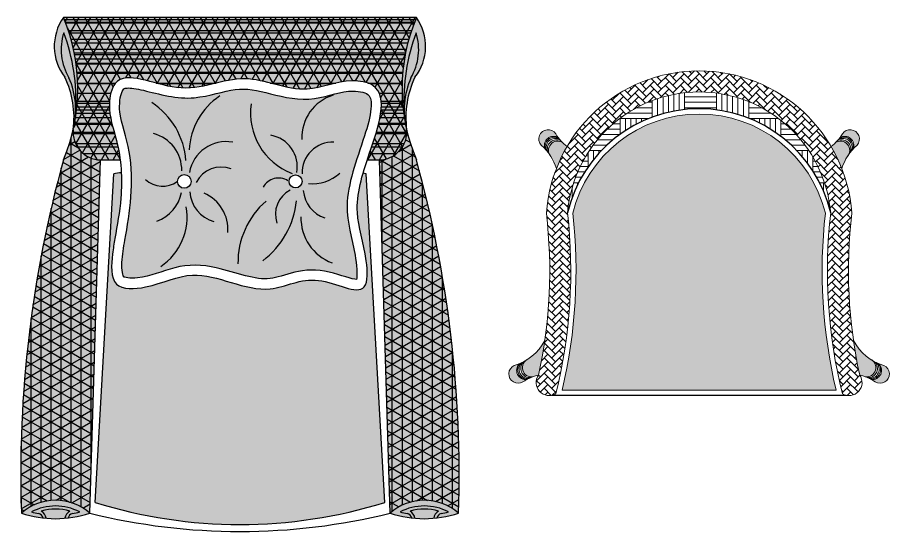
# Model space of a CAD drawing. Header units: metres. Extents: x 288.7 to 299.7, y 162.6 to 172.2.
# Drawn here: x 289.981 to 291.637, y 166.769 to 167.755 of the extents above; entities that cross this region are included whole.
import ezdxf

# ---------------------------------------------------------------- set-up
doc = ezdxf.new("R2010")
doc.units = ezdxf.units.M
doc.linetypes.add('ACAD_ISO02W100', pattern=[15, 12, -3])
for name, color, linetype, lineweight in [('aparador', 36, 'Continuous', 9), ('estofado', 7, 'Continuous', 25), ('moveis', 254, 'Continuous', 5)]:
    doc.layers.add(name, color=color, linetype=linetype, lineweight=lineweight)
pattern_1 = [(90, (-4.810730224010626, 1.724062016160815), (-0.01905, 1.166437552015814e-18), []), (150, (-4.810730224010626, 1.724062016160815), (-0.009525000000000004, -0.01649778394209355), []), (210, (-4.810730224010626, 1.724062016160815), (0.009524999999999994, -0.01649778394209356), [])]

# ---------------------------------------------------------------- blocks, each defined once
blk = doc.blocks.new('Poltrona Solitude Sergio Bertti')
at = {"layer": 'estofado', "ltscale": 0.05}
h = blk.add_hatch(color=25, dxfattribs=at)
h.dxf.hatch_style = 1
h.set_gradient(color1=(157, 97, 77), color2=(82, 51, 40), one_color=1, tint=0.239999994635582, name='INVCURVED')
h.paths.add_polyline_path([(-0.3345081037548425, 0.9455910628240076, -0.1060040392038858), (-0.3119297666260081, 0.797881698011679, -0.04028177904963757), (-0.3141349198273247, 0.7734002212972655, 0.1483442293506909), (-0.3350000000000364, 0.9746212634269114, 0.333730069522687), (-0.3322661235910118, 0.8613682639754074, -0.1444784635539088), (-0.3164738603060187, 0.762290975985195, 0.008146163719071106), (-0.3141349198282342, 0.7734002212922064, 0.1462716166964594), (-0.3246246673695623, 0.860298789407409, -0.2122770964214428)])
h = blk.add_hatch(dxfattribs=at)
h.set_pattern_fill('NET3,_O', color=34, scale=0.006)
h.set_pattern_definition([(0, (-4.810730224010626, 1.724062016160815), (0, 0.01905), []), (59.99999999999999, (-4.810730224010626, 1.724062016160815), (-0.01649778394209355, 0.009525000000000002), []), (120, (-4.810730224010626, 1.724062016160815), (-0.01649778394209356, -0.009524999999999995), [])])
edge = h.paths.add_edge_path()
edge.add_line((0.3350000000002638, 0.9746212634269114), (-0.3350000000000364, 0.9746212634269114))
edge.add_arc((-0.6562166427786451, 0.8396212634266362), 0.3484323917175525, -10.955947711925717, 22.795900503054497, ccw=False)
edge.add_arc((-0.4647247033651638, 0.7993045510092429), 0.1528015615227422, 345.9816307846896, 350.23955188442244, ccw=False)
edge.add_arc((-0.2637170821624295, 0.7575730403435159), 0.05296731592976399, 174.8897442758642, 268.6121070085206)
edge.add_line((-0.2650000000005548, 0.7046212634269295), (-0.2274446659412206, 0.7046212634269295))
edge.add_spline(control_points=[(-0.2274446659412206, 0.7046212634268727), (-0.2290146890944698, 0.7171778914939182), (-0.2355729502061195, 0.7524843538370192), (-0.2534815769977286, 0.7979210468126894), (-0.2340115061862207, 0.885430522438412), (-0.1061326048177307, 0.8152709069859725), (0.002735781507112733, 0.8806497870625094), (0.1186169627876552, 0.8212941738646009), (0.1945516300999088, 0.8603553170771647), (0.2905908215395812, 0.8438904507550546), (0.2604135070063194, 0.7606549485776668), (0.2430711931984888, 0.7088967436451981), (0.2416635559535507, 0.7046212634268727)], knot_values=[0.1495639550779471, 0.1495639550779471, 0.1495639550779471, 0.1495639550779471, 0.1873721134781843, 0.2572018444799949, 0.2982886366296025, 0.414624997155974, 0.5452127410421522, 0.6654674600573746, 0.7521002520178012, 0.7926216396389041, 0.9207528675110248, 0.9325307650463986, 0.9325307650463986, 0.9325307650463986, 0.9325307650463986], degree=3, periodic=0)
edge.add_line((0.2416635559536644, 0.7046212634269295), (0.2649999999999864, 0.7046212634269295))
edge.add_arc((0.2637170821624295, 0.7575730403435159), 0.05296731592976398, 271.3878929908648, 365.1102557243195)
edge.add_arc((0.4647247033650501, 0.7993045510098113), 0.152801561522742, 189.7604481157948, 194.0183692154655, ccw=False)
edge.add_arc((0.6562166427786451, 0.8396212634262383), 0.3484323917175521, 157.2040994968707, 190.9559477118615, ccw=False)
h = blk.add_hatch(color=25, dxfattribs=at)
h.dxf.hatch_style = 1
h.set_gradient(color1=(157, 97, 77), color2=(10, 6, 5), one_color=1, tint=0.02999999932944775, name='INVCYLINDER')
edge = h.paths.add_edge_path()
edge.add_line((0.3350000000001501, 0.9746212634269114), (-0.3350000000000364, 0.9746212634269114))
edge.add_arc((-0.6562166427786451, 0.8396212634266362), 0.3484323917175525, -10.955947711925717, 22.795900503054497, ccw=False)
edge.add_arc((-0.4647247033651638, 0.7993045510092429), 0.1528015615227422, 345.9816307846896, 350.23955188442244, ccw=False)
edge.add_arc((-0.2637170821624295, 0.7575730403435159), 0.05296731592976399, 174.8897442758642, 268.6121070085206)
edge.add_line((-0.2650000000005548, 0.7046212634269295), (-0.2274446659411069, 0.7046212634269295))
edge.add_spline(control_points=[(-0.2274446659412206, 0.7046212634268727), (-0.2290146890944698, 0.7171778914939182), (-0.2355729502061195, 0.7524843538370192), (-0.2534815769977286, 0.7979210468126894), (-0.2340115061862207, 0.885430522438412), (-0.1061326048177307, 0.8152709069859725), (0.002735781507112733, 0.8806497870625094), (0.1186169627876552, 0.8212941738646009), (0.1945516300999088, 0.8603553170771647), (0.2905908215395812, 0.8438904507550546), (0.2604135070063194, 0.7606549485776668), (0.2430711931984888, 0.7088967436451981), (0.2416635559535507, 0.7046212634268727)], knot_values=[0.1495639550779471, 0.1495639550779471, 0.1495639550779471, 0.1495639550779471, 0.1873721134781843, 0.2572018444799949, 0.2982886366296025, 0.414624997155974, 0.5452127410421522, 0.6654674600573746, 0.7521002520178012, 0.7926216396389041, 0.9207528675110248, 0.9325307650463986, 0.9325307650463986, 0.9325307650463986, 0.9325307650463986], degree=3, periodic=0)
edge.add_line((0.2416635559535507, 0.7046212634269295), (0.2649999999999864, 0.7046212634269295))
edge.add_arc((0.2637170821624295, 0.7575730403435159), 0.05296731592976398, 271.3878929908648, 365.1102557243195)
edge.add_arc((0.4647247033650501, 0.7993045510098113), 0.152801561522742, 189.7604481157948, 194.0183692154655, ccw=False)
edge.add_arc((0.6562166427785314, 0.8396212634264089), 0.3484323917175521, 157.2040994968965, 190.9559477118925, ccw=False)
h = blk.add_hatch(color=25, dxfattribs=at)
h.dxf.hatch_style = 1
h.set_gradient(color1=(157, 97, 77), color2=(82, 51, 40), one_color=1, tint=0.239999994635582, name='INVCURVED')
h.paths.add_polyline_path([(0.3350000000000364, 0.9746212634267977, 0.148344229351193), (0.314134919827552, 0.7734002212964697, -0.04028177905097422), (0.3119297666260081, 0.797881698011679, -0.1060040392038859), (0.3345081037548425, 0.9455910628240076, -0.2122770964234177), (0.3246246673691076, 0.8602987894067269, 0.1462716166896916), (0.3141349198276657, 0.7734002212954465, 0.008146163720302276), (0.3164738603056776, 0.7622909759867298, -0.1444784635519935), (0.3322661235911255, 0.861368263975578, 0.3337300695216301)])
h = blk.add_hatch(color=25, dxfattribs=at)
h.dxf.hatch_style = 1
h.set_gradient(color1=(157, 97, 77), color2=(183, 127, 108), one_color=1, tint=0.5699999928474426, name='INVCYLINDER')
h.paths.add_polyline_path([(-0.3345081037548425, 0.9455910628240076, 0.2122770964235705), (-0.3246246673691076, 0.86029878940667, -0.1053689949893186), (-0.3119297666260081, 0.797881698011679, 0.1060040392038858)])
h = blk.add_hatch(color=25, dxfattribs=at)
h.dxf.hatch_style = 1
h.set_gradient(color1=(157, 97, 77), color2=(183, 127, 108), one_color=1, tint=0.5699999928474426, name='INVCYLINDER')
h.paths.add_polyline_path([(0.3345081037548425, 0.9455910628240076, 0.1060040392038859), (0.3119297666260081, 0.797881698011679, -0.1053689949894129), (0.3246246673691076, 0.8602987894067269, 0.2122770964234177)])
h = blk.add_hatch(color=19, dxfattribs=at)
h.dxf.hatch_style = 1
h.set_gradient(color1=(73, 40, 34), color2=(186, 121, 109), one_color=1, tint=0.5799999833106995, name='INVHEMISPHERICAL')
edge = h.paths.add_edge_path()
edge.add_spline(control_points=[(0.2214769975615809, 0.4777996845572829), (0.2232314242271514, 0.485141721354978), (0.2216500235167587, 0.5072471235013722), (0.2128566506220295, 0.5566465326089087), (0.2027951721920545, 0.5857150149279846), (0.204287711883353, 0.6597710214768426), (0.2210793941706015, 0.7022350941016953), (0.2424824728984731, 0.768578883492296), (0.2474591492839409, 0.7869703119019391), (0.2501419555206894, 0.8155776927865759), (0.2477480286389664, 0.8237857698169933), (0.2406785079788278, 0.8312589707661573), (0.228351610082882, 0.8352954703910882), (0.191979160786218, 0.8351223964411361), (0.169481539910862, 0.8251838594231344), (0.1134889844202007, 0.8164651941142438), (0.08369818307210153, 0.8235783946990409), (0.03289443745154585, 0.8366238770167911), (0.01243275335764338, 0.8409433449697872), (-0.03129015261038148, 0.834887390193785), (-0.05653269748825096, 0.8255790176270352), (-0.1175207838754204, 0.8194332646774001), (-0.1549118938418133, 0.8295999204394207), (-0.1964158297090535, 0.8399531699560043), (-0.2079566972773819, 0.8415742220241782), (-0.2205130048952242, 0.8400762499987309), (-0.220667557925708, 0.8404914027015025), (-0.2275629633328435, 0.8260017619292626), (-0.2295588434618594, 0.809451919030721), (-0.225077856707685, 0.7732505824823761), (-0.2146971412739731, 0.7475101822679449), (-0.2008631897248279, 0.6633009052900434), (-0.2087518301588034, 0.6050882105107007), (-0.2186010482478196, 0.5522503184822654)], knot_values=[0.0003007156004257716, 0.0003007156004257716, 0.0003007156004257716, 0.0003007156004257716, 0.04933100009476798, 0.04933100009476798, 0.143592673544636, 0.143592673544636, 0.2675716022403305, 0.2675716022403305, 0.3158015809712514, 0.3158015809712514, 0.3640315597021724, 0.3640315597021724, 0.4122615384330933, 0.4122615384330933, 0.4888871729528058, 0.4888871729528058, 0.5655128074725183, 0.5655128074725183, 0.6421384419922308, 0.6421384419922308, 0.7217170449804315, 0.7217170449804315, 0.8012956479686322, 0.8012956479686322, 0.8391359047226173, 0.8391359047226173, 0.8769761614766025, 0.8769761614766025, 0.9246032820226473, 0.9246032820226473, 1.004058781870914, 1.004058781870914, 1.165391469957406, 1.165391469957406, 1.165391469957406, 1.165391469957406], degree=3, periodic=0)
edge.add_spline(control_points=[(-0.2186010482415668, 0.5522503185181904), (-0.2206730385689752, 0.5388266518598925), (-0.222963342969706, 0.5247266674851971), (-0.2249569480368336, 0.4952971136387418), (-0.2215433285349491, 0.483606184183202), (-0.2200504659821263, 0.4821237594280774), (-0.2088761345937655, 0.4789057919305151), (-0.1701498062543578, 0.483854476460067), (-0.147502259662815, 0.4934730271875196), (-0.09907447596242491, 0.5066399344423189), (-0.07048619176862303, 0.5061698170848103), (-0.006167627158674804, 0.4907249485993361), (0.02962942859107898, 0.4760190994092), (0.07021753191656899, 0.4810043020565899), (0.08535466842022288, 0.4869019132354993), (0.1225053596051566, 0.4961958484910838), (0.1467088092788345, 0.4975385178449869), (0.1918212017551468, 0.4860699794044194), (0.2140732373677565, 0.4779856249551813), (0.2214769975615809, 0.4777996845572261)], knot_values=[1.200979301456344, 1.200979301456344, 1.200979301456344, 1.200979301456344, 1.243396700206244, 1.243396700206244, 1.28778012373623, 1.28778012373623, 1.332163547266216, 1.332163547266216, 1.404652510639877, 1.404652510639877, 1.477141474013538, 1.477141474013538, 1.587157987934101, 1.587157987934101, 1.639247887529113, 1.639247887529113, 1.691337787124126, 1.691337787124126, 1.743427686719138, 1.743427686719138, 1.743427686719138, 1.743427686719138], degree=3, periodic=0)
h.paths.add_polyline_path([(0.1178630876388524, 0.6638648680651045, -1), (0.09334647138439323, 0.6638648680651045, -1)], flags=16)
h.paths.add_polyline_path([(-0.0926342696196798, 0.6638648680651045, -1), (-0.1185752894035659, 0.6638648680651045, -1)], flags=16)
h = blk.add_hatch(color=35, dxfattribs=at)
h.dxf.hatch_style = 1
h.set_gradient(color1=(173, 107, 72), color2=(25, 16, 11), one_color=1, tint=0.07000000029802322)
h.paths.add_polyline_path([(-0.2649999999999864, 0.7046212634269295, -0.4333726780362313), (-0.316473860305905, 0.7622909759853655, -0.04354304422798237), (-0.3349999999994679, 0.7046212634273274, 0.07591564151512419), (-0.4150000000000773, 0.03462126342679994, -0.3770384127267266), (-0.2849999999999682, 0.03462126342697047)])
h = blk.add_hatch(dxfattribs=at)
h.set_pattern_fill('NET3,_O', color=34, scale=0.006, angle=90)
h.set_pattern_definition(pattern_1)
h.paths.add_polyline_path([(-0.2649999999999864, 0.7046212634269295, -0.4333726780362313), (-0.316473860305905, 0.7622909759853655, -0.04354304422798237), (-0.3349999999994679, 0.7046212634273274, 0.07591564151512419), (-0.4150000000000773, 0.03462126342679994, -0.3770384127267266), (-0.2849999999999682, 0.03462126342697047)])
h = blk.add_hatch(color=35, dxfattribs=at)
h.dxf.hatch_style = 1
h.set_gradient(color1=(173, 107, 72), color2=(25, 16, 11), one_color=1, tint=0.07000000029802322)
h.paths.add_polyline_path([(0.3349999999994679, 0.7046212634276117, -0.04354304422778715), (0.316473860305905, 0.7622909759853655, -0.4333726780362313), (0.2649999999999864, 0.7046212634269295), (0.2849999999999682, 0.03462126342691363, -0.3770384127267265), (0.4150000000000773, 0.03462126342691363, 0.07591564151514346)])
h = blk.add_hatch(dxfattribs=at)
h.set_pattern_fill('NET3,_O', color=34, scale=0.006, angle=90)
h.set_pattern_definition(pattern_1)
h.paths.add_polyline_path([(0.3349999999990132, 0.7046212634287485, -0.04354304422698384), (0.316473860305905, 0.7622909759854792, -0.4333726780369266), (0.2649999999999864, 0.7046212634269295), (0.2849999999999682, 0.03462126342691363, -0.3770384127267265), (0.4150000000000773, 0.03462126342691363, 0.07591564151527808)])
h = blk.add_hatch(color=19, dxfattribs=at)
h.dxf.hatch_style = 1
h.set_gradient(color1=(73, 40, 34), color2=(146, 80, 69), one_color=1, tint=0.4199999868869781, name='CURVED')
edge = h.paths.add_edge_path()
edge.add_arc((5.229594535194337e-12, -1.233491674138406), 1.926921273453586, 82.85654966748564, 83.03321195678207)
edge.add_spline(control_points=[(0.233723961294686, 0.6792024216364325), (0.2259691362075955, 0.6524521341037257), (0.2161328045989421, 0.6004667012065852), (0.2405478157611469, 0.534367519252271), (0.245213920013498, 0.4347350571847528), (0.1396461737497248, 0.497107368603281), (0.04338773019287601, 0.4347026299771528), (-0.0759958048702174, 0.508487161318044), (-0.1609728890941824, 0.4619391421993555), (-0.247606373137728, 0.4566363733018761), (-0.2433307694848281, 0.5185379413338183), (-0.2390765726363497, 0.546098533361203), (-0.2376267508370802, 0.5554911281435011)], knot_values=[0.9567514939145262, 0.9567514939145262, 0.9567514939145262, 0.9567514939145262, 1.035963281339521, 1.129127631332232, 1.178777079580958, 1.266074306891336, 1.359241948201826, 1.50930273457859, 1.601315444930414, 1.656698972138532, 1.71407685237135, 1.7437403959761, 1.7437403959761, 1.7437403959761, 1.7437403959761], degree=3, periodic=0)
edge.add_spline(control_points=[(-0.2376267508370802, 0.5554911281435011), (-0.2329087751843417, 0.5808013324246986), (-0.2252656708453742, 0.6218037763521238), (-0.2244870050997179, 0.6641181102559699), (-0.2253092905448284, 0.6802118865077205)], knot_values=[0, 0, 0, 0, 0.07729652689202364, 0.125220107844524, 0.125220107844524, 0.125220107844524, 0.125220107844524], degree=3, periodic=0)
edge.add_arc((1.186981535283849e-08, -1.233491672645471), 1.926921273449004, 96.71478931971723, 97.14345068839077)
edge.add_line((-0.2396203245056086, 0.6784726807004517), (-0.2747890377378326, 0.05514764075013545))
edge.add_arc((-2.273736754432321e-13, 0.9327072324576307), 0.9195759089159578, 252.6131675278318, 287.3868324721972)
edge.add_line((0.2747890377378326, 0.05514764075024914), (0.2396203245056086, 0.6784726807004517))
h = blk.add_hatch(color=25, dxfattribs=at)
h.dxf.hatch_style = 1
h.set_gradient(color1=(157, 97, 77), color2=(3, 2, 2), one_color=1, tint=0.009999999776482582, name='INVCURVED')
h.paths.add_polyline_path([(-0.4149999999999636, 0.03462126342691363, 0.05068713117654533), (-0.3737815326810505, 0.02559791839564696, 0.2645104792184868), (-0.381994761029091, 0.03429353867625196, -0.01699453492721122), (-0.395924466672227, 0.03694270586674975, -0.2475227105469184), (-0.3040755333275911, 0.03694270586674975, -0.0169945349272129), (-0.3180052389707271, 0.03429353867625196, 0.2645104792195382), (-0.3262184673187676, 0.02559791839559011, 0.05068713117639655), (-0.2849999999999682, 0.03462126342679994, 0.3770384127262878)])
h = blk.add_hatch(color=25, dxfattribs=at)
h.dxf.hatch_style = 1
h.set_gradient(color1=(157, 97, 77), color2=(0, 0, 0), one_color=1, name='CYLINDER')
h.paths.add_polyline_path([(0.2850000000000819, 0.03462126342697047, 0.05068713117654533), (0.326218467318995, 0.0255979183957038, 0.2645104792174356), (0.3180052389709545, 0.03429353867625196, -0.0169945349272129), (0.3040755333278184, 0.03694270586674975, -0.2475227105469186), (0.3959244666724544, 0.03694270586674975, -0.01699453492693061), (0.3819947610295458, 0.0342935386763088, 0.2645104792235103), (0.3737815326812779, 0.02559791839564696, 0.05068713117641124), (0.4150000000000773, 0.03462126342691363, 0.3770384127262876)])
h = blk.add_hatch(color=25, dxfattribs=at)
h.dxf.hatch_style = 1
h.set_gradient(color1=(157, 97, 77), color2=(3, 2, 2), one_color=1, tint=0.009999999776482582, name='INVCURVED')
h.paths.add_polyline_path([(-0.3959244666721133, 0.03694270586680659, 0.01699453492707728), (-0.381994761029091, 0.0342935386763088, -0.2645104792195381), (-0.3737815326810505, 0.02559791839564696, 0.007186946297477805), (-0.3678135636788511, 0.02500000406450908, 0.2428445353207175), (-0.3771210935973386, 0.03848577413248222, -0.1495824493726352), (-0.3228789064024795, 0.03848577413248222, 0.2428445353214977), (-0.332186436320967, 0.02500000406445224, 0.007186946297477805), (-0.3262184673187676, 0.02559791839559011, -0.2645104792245617), (-0.3180052389704997, 0.0342935386763088, 0.0169945349269323), (-0.3040755333275911, 0.03694270586674975, 0.247522710546572)])
h = blk.add_hatch(color=25, dxfattribs=at)
h.dxf.hatch_style = 1
h.set_gradient(color1=(157, 97, 77), color2=(218, 189, 180), one_color=1, tint=0.7799999713897705, name='CYLINDER')
h.paths.add_polyline_path([(-0.3228789064024795, 0.03848577413248222, 0.1495824493726352), (-0.3771210935973386, 0.03848577413248222, -0.2428445353207175), (-0.3678135636788511, 0.02500000406450908, 0.04276623795222406), (-0.332186436320967, 0.02500000406445224, -0.2428445353214977)])
h = blk.add_hatch(color=25, dxfattribs=at)
h.dxf.hatch_style = 1
h.set_gradient(color1=(157, 97, 77), color2=(3, 2, 2), one_color=1, tint=0.009999999776482582, name='INVCURVED')
h.paths.add_polyline_path([(0.3040755333278184, 0.03694270586674975, 0.0169945349272129), (0.3180052389709545, 0.03429353867625196, -0.2645104792195384), (0.326218467318995, 0.02559791839559011, 0.007186946297477805), (0.3321864363211944, 0.02500000406445224, 0.2428445353214976), (0.3228789064027069, 0.03848577413248222, -0.1495824493726351), (0.377121093597566, 0.03848577413248222, 0.2428445353207175), (0.3678135636790785, 0.02500000406450908, 0.007186946297477805), (0.3737815326812779, 0.02559791839564696, -0.2645104792235103), (0.3819947610295458, 0.0342935386763088, 0.01699453492679668), (0.3959244666723407, 0.03694270586674975, 0.2475227105465722)])
h = blk.add_hatch(color=25, dxfattribs=at)
h.dxf.hatch_style = 1
h.set_gradient(color1=(157, 97, 77), color2=(218, 189, 180), one_color=1, tint=0.7799999713897705, name='CYLINDER')
h.paths.add_polyline_path([(0.377121093597566, 0.03848577413248222, 0.1495824493726351), (0.3228789064027069, 0.03848577413248222, -0.2428445353214977), (0.3321864363211944, 0.02500000406445224, 0.04276623795222408), (0.3678135636790785, 0.02500000406450908, -0.2428445353207175)])
at = {"layer": 'estofado', "color": 33, "ltscale": 0.05}
for p, q in [((-0.2849999999999682, 0.03462126342691363), (-0.2649999999999864, 0.7046212634269295)), ((-0.2649999999999864, 0.7046212634269295), (-0.2274446659412206, 0.7046212634269295)), ((0.2416635559536644, 0.7046212634269295), (0.2649999999999864, 0.7046212634269295)), ((0.2849999999999682, 0.03462126342691363), (0.2649999999999864, 0.7046212634269295))]:
    blk.add_line(p, q, dxfattribs=at)
at = {"layer": 'estofado', "color": 20, "ltscale": 0.05}
for p, q in [((-0.2747890377378326, 0.05514764075013545), (-0.2396203245056086, 0.6784726807004517)), ((0.2747890377378326, 0.05514764075013545), (0.2396203245056086, 0.6784726807004517))]:
    blk.add_line(p, q, dxfattribs=at)
at = {"layer": 'estofado', "color": 33, "ltscale": 0.05}
for points in [[(0.3350000000001501, 0.9746212634269114), (-0.3350000000000364, 0.9746212634269114)], [(0.3332629302619807, 0.9704112904533986), (-0.333262930261867, 0.9704112904533986)], [(0.3312011421561465, 0.9652001468149933), (-0.3312011421560328, 0.9652001468149933)], [(0.3254184574557257, 0.9490639067839197), (-0.325418457455612, 0.9490639067839197)], [(0.3205074163287236, 0.9329188886608222), (-0.3205074163286099, 0.9329188886608222)], [(0.3158058899692833, 0.9139559859307269), (-0.3158058899691696, 0.9139559859307269)], [(0.3137989887976573, 0.9040827390547861), (-0.3137989887975436, 0.9040827390547861)], [(0.3122934573950715, 0.8954958923165464), (-0.3122934573949578, 0.8954958923165464)], [(0.310940335484247, 0.8864123226063043), (-0.3109403354841334, 0.8864123226063043)], [(0.3091206537944799, 0.8701090647427918), (-0.3091206537943663, 0.8701090647427918)], [(-0.237496036244238, 0.8485704357067334), (-0.3078991957370363, 0.8485704357067334)], [(-0.05177932202013835, 0.8485704357067334), (-0.1528703410434673, 0.8485704357067334)], [(0.1752420423229069, 0.8485704357067334), (0.06395917404279317, 0.8485704357067334)], [(0.30789919573715, 0.8485704357067334), (0.2470140091123767, 0.8485704357067334)], [(-0.2476046089535657, 0.8155367194972314), (-0.3086176405622609, 0.8155367194972314)], [(0.3086176405623746, 0.8155367194972314), (0.2682228084581766, 0.8155367194972314)], [(-0.2475978139299286, 0.7991685037521847), (-0.310140486661453, 0.7991685037521847)], [(-0.2478748932037433, 0.8044448393546304), (-0.3095644384187608, 0.8044448393546304)], [(0.3101404866615667, 0.7991685037521847), (0.2679847945388474, 0.7991685037521847)], [(0.3095644384188745, 0.8044448393546304), (0.2683714364933394, 0.8044448393546304)], [(-0.2455876917060777, 0.7844032846667801), (-0.312187419572524, 0.7844032846667801)], [(-0.2469313363081937, 0.7927308850848931), (-0.3109538095384323, 0.7927308850848931)], [(0.3121874195726377, 0.7844032846667801), (0.2657856381603096, 0.7844032846667801)], [(0.310953809538546, 0.7927308850848931), (0.2672050265827011, 0.7927308850848931)], [(-0.2427766479235061, 0.7719829865856127), (-0.3143855889562701, 0.7719829865856127)], [(0.3143855889562701, 0.7719829865856127), (0.2630009616553934, 0.7719829865856127)], [(-0.238527643394491, 0.7566097383203783), (-0.3166756377131605, 0.7566097383203783)], [(0.3166756377131605, 0.7566097383203783), (0.258755889087297, 0.7566097383203783)], [(-0.2314403239802232, 0.7288165430976505), (-0.3081985437273715, 0.7288165430976505)], [(0.3081985437273715, 0.7288165430976505), (0.2497967495392004, 0.7288165430976505)]]:
    blk.add_lwpolyline(points, dxfattribs=at)
at = {"layer": 'estofado', "ltscale": 0.05}
for centre, radius in [((-0.1056047795116228, 0.6638648680651045), 0.01297050989189067), ((0.1056047795116228, 0.6638648680651045), 0.01225830812724882)]:
    blk.add_circle(centre, radius, dxfattribs=at)
at = {"layer": 'estofado', "color": 33, "ltscale": 0.05}
for centre, radius, start, end in [((-0.2582432708874194, 0.9198146393056845), 0.09431522417733336, 144.4720166284986, 218.2936348910777), ((-0.6562166427785314, 0.8396212634264089), 0.3484323917175389, 337.2040994971538, 22.79590050309726), ((0.6562166427786451, 0.8396212634264089), 0.3484323917175389, 157.2040994969027, 202.7959005028462), ((0.2582432708874194, 0.9198146393056845), 0.09431522417733336, 321.7063651089223, 35.52798337150137), ((-0.233643566508249, 0.9140602011815417), 0.1056780493285421, 162.6404414190712, 210.5791578721567), ((-0.6676623568716877, 0.819085963117459), 0.3563639945639965, 356.5887885620471, 20.7927361038029), ((0.6676623568716877, 0.819085963117459), 0.3563639945639965, 159.2072638961971, 183.4112114379529), ((0.233643566508249, 0.9140602011815417), 0.1056780493285421, 329.4208421278433, 17.35955858092883), ((-0.4922309029724374, 0.785073702898444), 0.1772275111049911, 352.6141471071266, 25.49862132644425), ((0.4922309029724374, 0.785073702898444), 0.1772275111049911, 154.5013786735558, 187.3858528928734), ((-0.4647247033651638, 0.7993045510092429), 0.1528015615227518, 345.9816307846897, 23.52648098919327), ((0.4647247033651638, 0.7993045510092429), 0.1528015615227518, 156.4735190108067, 194.0183692153103), ((-0.2637170821624295, 0.7575730403435159), 0.05296731592974908, 174.8897442772845, 268.6121070091358), ((0.2637170821624295, 0.7575730403435159), 0.05296731592974908, 271.3878929908641, 5.110255722715531), ((1.818680554514117, 0.1076892569166148), 2.234875332381415, 164.508312428088, 181.873587212623), ((-1.818680554514117, 0.1076892569166148), 2.234875332381415, 358.126412787377, 15.49168757191197), ((-0.3499999999999091, -0.0393231019405107), 0.09845186219466971, 48.68326017220075, 131.3167398278501), ((0.3500000000000227, -0.0393231019405107), 0.09845186219466971, 48.68326017214989, 131.3167398277993), ((-0.3499999999997954, 0.2328857615371476), 0.2086475765757293, 251.8485344779344, 288.1514655219759), ((-0.3499999999999091, -0.05014180785678946), 0.09845186219466971, 62.19484625098652, 117.8051537489553), ((-0.3499999999997954, 0.2404734273114286), 0.2086475765757293, 257.2847739268248, 261.1792595324654), ((-0.3855317233312689, 0.02272618157212491), 0.01209602631864175, 13.73382042124559, 72.99788762378665), ((-0.3499999999999091, -0.05014180785678946), 0.09268442159923528, 72.98526653635547, 107.0147334636445), ((-0.3855317233312689, 0.02272618157212491), 0.01786346691407618, 7.312960805985689, 61.91190882868491), ((-0.3144682766685492, 0.02272618157212491), 0.01786346691407618, 118.0880911713151, 172.6870391940143), ((-0.3144682766685492, 0.02272618157212491), 0.01209602631864175, 107.0021123762133, 166.2661795787544), ((-0.3499999999997954, 0.2404734273114286), 0.2086475765757293, 278.8207404674093, 282.715226073142), ((0, 1.190361409763227), 1.190361409763214, 256.1475071646416, 283.8524928353655), ((0.3499999999999091, 0.2328857615371476), 0.2086475765757293, 251.848534478024, 288.1514655220656), ((0.3500000000001364, -0.05014180785678946), 0.09845186219466971, 62.19484625104475, 117.8051537490135), ((0.3500000000000227, 0.2404734273114286), 0.2086475765757293, 257.284773926858, 261.1792595325907), ((0.3144682766687765, 0.02272618157212491), 0.01209602631864175, 13.73382042124559, 72.99788762378665), ((0.3500000000001364, -0.05014180785678946), 0.09268442159923528, 72.98526653635547, 107.0147334636445), ((0.3144682766687765, 0.02272618157212491), 0.01786346691407618, 7.312960805985689, 61.91190882868491), ((0.3855317233314963, 0.02272618157212491), 0.01786346691407618, 118.0880911713151, 172.6870391940143), ((0.3855317233314963, 0.02272618157212491), 0.01209602631864175, 107.0021123762133, 166.2661795787544), ((0.3500000000000227, 0.2404734273114286), 0.2086475765757293, 278.8207404675346, 282.7152260731751)]:
    blk.add_arc(centre, radius, start, end, dxfattribs=at)
at = {"layer": 'estofado', "ltscale": 0.05}
for centre, radius, start, end in [((-0.2466162235385809, 0.6925022527080955), 0.1445368131301907, 4.269820783861523, 56.6184685325219), ((0.03401434622821853, 0.7169819488618145), 0.1306174721594708, 123.5715537751967, 177.0669304324231), ((0.2008777036101037, 0.747374135414077), 0.0833348126607097, 106.5852377830289, 182.6795879874319), ((0.1419187161583295, 0.7929057672301383), 0.1218491604172531, 171.6092977395789, 249.3137153119935), ((-0.1827296634322693, 0.684622270440002), 0.07237026079953879, 359.3825039017382, 75.16758901292809), ((0.04838465612010623, 0.6916665529652164), 0.06049082985239647, 349.8186319362697, 79.98686184667606), ((-0.02611196842622121, 0.6683371144428634), 0.07090806578246656, 79.87891064319908, 169.8332345519427), ((0.1759409782206376, 0.6800370176869137), 0.05814224330936801, 87.49424801113368, 181.7588586555646), ((-0.03499279185268733, 0.6371132082539361), 0.05401349949667292, 70.05593725883607, 152.675821134366), ((0.1381411223592295, 0.7367773803760542), 0.07732606184216542, 263.9628813459827, 311.9253793633912), ((-0.1470228803885902, 0.7033737250781655), 0.04855510248715567, 228.2090667173165, 305.1118332371669), ((0.0734708993620643, 0.6369188195749302), 0.03324287838737839, 58.04224883298681, 151.3870676184175), ((0.1187067546961771, 0.601616367230406), 0.05135117984118561, 117.3648038602739, 199.0041812339863), ((0.1789174883028863, 0.6507990478655188), 0.05880088966012938, 184.3127613277544, 252.7286174597382), ((-0.1828578012821254, 0.6575273662057839), 0.07349177419700882, 290.1663854913019, 348.6286240598495), ((-0.03256306619857696, 0.6481604066925684), 0.06264948068212484, 183.6952820450132, 254.5326077877587), ((-0.09736261771445243, 0.5728038812250134), 0.07454396808850419, 355.5062938898093, 66.87280769485936), ((-0.2137379669568418, 0.5966825226274182), 0.1135255958626637, 303.9557270794296, 9.712911109944375), ((0.1512221256784869, 0.5096739499196019), 0.1549876592446738, 130.9901915143597, 180.8907082006807), ((-0.05510779407711652, 0.6437634662230494), 0.1633872593457882, 307.033666837235, 354.0993686781319), ((0.2072482063775851, 0.5949324124383111), 0.09154523018571517, 178.8822520463847, 249.2344549804633)]:
    blk.add_arc(centre, radius, start, end, dxfattribs=at)
at = {"layer": 'estofado', "color": 20, "ltscale": 0.05}
for centre, radius, start, end in [((-1.13686837721616e-13, -1.233491674133006), 1.926921273448876, 96.7147889641939, 97.14345033268212), ((-1.13686837721616e-13, -1.233491674133006), 1.926921273448876, 82.85654966730496, 83.03321195660699), ((-1.13686837721616e-13, 0.9327072324575738), 0.9195759089159238, 252.6131675278238, 287.3868324721896)]:
    blk.add_arc(centre, radius, start, end, dxfattribs=at)
at = {"layer": 'estofado', "ltscale": 0.05}
blk.add_spline([(-0.2376267508371939, 0.5554911281434443), (-0.2260884570616781, 0.6319216249776218), (-0.2344118944033653, 0.7416820693695172), (-0.2478823532325123, 0.8102002280627971), (-0.2366160122141991, 0.8497121762456459), (-0.1205453514522787, 0.8418540281932678), (0.008986397052126449, 0.8584276512936526), (0.1276136432278463, 0.8387103008074632), (0.2127935689650258, 0.8545096961840954), (0.2523407017746422, 0.8456775310317539), (0.2460339605123636, 0.717701609192261), (0.2230088183140424, 0.6048154617636214), (0.2398821290485103, 0.5131918431141571), (0.2358276997565554, 0.4637082163824857), (0.1494140417853487, 0.476097147414464), (0.05764107852883171, 0.4600368671405022), (-0.09011552088963981, 0.4862328007238261), (-0.1793286475389095, 0.4637082163824857), (-0.2344377127030839, 0.4692151232042079), (-0.2417856008080435, 0.5261205682899686), (-0.2376267508370802, 0.5554911281435011)], degree=3, dxfattribs=at)
for points, knots in [([(-0.2186010482478196, 0.5522503184822654), (-0.2087518301588034, 0.6050882105107007), (-0.2008631897248279, 0.6633009052900434), (-0.2146971412739731, 0.7475101822679449), (-0.225077856707685, 0.7732505824823761), (-0.2295588434618594, 0.809451919030721), (-0.2275629633328435, 0.8260017619292626), (-0.220667557925708, 0.8404914027015025), (-0.2205130048952242, 0.8400762499987309), (-0.2079566972773819, 0.8415742220241782), (-0.1964158297090535, 0.8399531699560043), (-0.1549118938418133, 0.8295999204394207), (-0.1175207838754204, 0.8194332646774001), (-0.05653269748825096, 0.8255790176270352), (-0.03129015261038148, 0.834887390193785), (0.01243275335764338, 0.8409433449697872), (0.03289443745154585, 0.8366238770167911), (0.08369818307210153, 0.8235783946990409), (0.1134889844202007, 0.8164651941142438), (0.169481539910862, 0.8251838594231344), (0.191979160786218, 0.8351223964411361), (0.228351610082882, 0.8352954703910882), (0.2406785079788278, 0.8312589707661573), (0.2477480286389664, 0.8237857698169933), (0.2501419555206894, 0.8155776927865759), (0.2474591492839409, 0.7869703119019391), (0.2424824728984731, 0.768578883492296), (0.2210793941706015, 0.7022350941016953), (0.204287711883353, 0.6597710214768426), (0.2027951721920545, 0.5857150149279846), (0.2128566506220295, 0.5566465326089087), (0.2216500235167587, 0.5072471235013722), (0.2232314242271514, 0.485141721354978), (0.2214769975615809, 0.4777996845572829)], [0.0003007156004258096, 0.0003007156004258096, 0.0003007156004258096, 0.0003007156004258096, 0.1616334036869169, 0.1616334036869169, 0.241088903535184, 0.241088903535184, 0.2887160240812288, 0.2887160240812288, 0.3265562808352139, 0.3265562808352139, 0.3643965375891991, 0.3643965375891991, 0.4439751405773998, 0.4439751405773998, 0.5235537435656005, 0.5235537435656005, 0.600179378085313, 0.600179378085313, 0.6768050126050255, 0.6768050126050255, 0.753430647124738, 0.753430647124738, 0.8016606258556589, 0.8016606258556589, 0.8498906045865798, 0.8498906045865798, 0.8981205833175008, 0.8981205833175008, 1.022099512013195, 1.022099512013195, 1.116361185463063, 1.116361185463063, 1.165391469957406, 1.165391469957406, 1.165391469957406, 1.165391469957406]), ([(0.2214769975615809, 0.4777996845572261), (0.2140732373677565, 0.4779856249551813), (0.1918212017551468, 0.4860699794044194), (0.1467088092788345, 0.4975385178449869), (0.1225053596051566, 0.4961958484910838), (0.08535466842022288, 0.4869019132354993), (0.07021753191656899, 0.4810043020565899), (0.02962942859107898, 0.4760190994092), (-0.006167627158674804, 0.4907249485993361), (-0.07048619176862303, 0.5061698170848103), (-0.09907447596242491, 0.5066399344423189), (-0.147502259662815, 0.4934730271875196), (-0.1701498062543578, 0.483854476460067), (-0.2088761345937655, 0.4789057919305151), (-0.2200504659821263, 0.4821237594280774), (-0.2215433285349491, 0.483606184183202), (-0.2249569480368336, 0.4952971136387418), (-0.222963342969706, 0.5247266674851971), (-0.2206730385689752, 0.5388266518598925), (-0.2186010482415668, 0.5522503185181904)], [1.200979301456344, 1.200979301456344, 1.200979301456344, 1.200979301456344, 1.253069201051356, 1.253069201051356, 1.305159100646369, 1.305159100646369, 1.357249000241382, 1.357249000241382, 1.467265514161944, 1.467265514161944, 1.539754477535605, 1.539754477535605, 1.612243440909266, 1.612243440909266, 1.656626864439252, 1.656626864439252, 1.701010287969238, 1.701010287969238, 1.743427686719138, 1.743427686719138, 1.743427686719138, 1.743427686719138])]:
    blk.add_open_spline(points, degree=3, knots=knots, dxfattribs=at)
blk = doc.blocks.new('Polt Masotti SB 032')
at = {"layer": 'aparador', "lineweight": 5}
h = blk.add_hatch(dxfattribs=at)
h.set_pattern_fill('AR-HBONE', color=34, scale=0.0001, style=0)
h.set_pattern_definition([(45, (-7.844350482657774, -15.28550851861354), (1.4210854715202e-18, 0.01436840979371065), [0.03048, -0.01016]), (135, (-7.83716628265779, -15.27832431861356), (1.4210854715202e-18, 0.01436840979371065), [0.03048, -0.01016])])
h.paths.add_polyline_path([(-0.2900000000009892, -0.3451392134790219, 0.9312142023469697), (0.2899999999997531, -0.3451392134676085, -0.0833324450925824), (0.3048968647634009, -0.03845783724121285, 0.7990281002141191), (0.2721864534585252, -0.00263868475811202, 0.08959462219032314), (0.2498185249351927, -0.3458933122783768, -0.9178583530962509), (-0.2498185249363097, -0.3458933122892063, 0.08959462219317355), (-0.2721864534584336, -0.002638684758070692, 0.7990281002148146), (-0.3048968647632896, -0.03845783724120223, -0.08333244509570467)])
at = {"layer": 'aparador', "lineweight": 20}
h = blk.add_hatch(color=256, dxfattribs=at)
h.set_gradient(color1=(213, 189, 108), color2=(231, 217, 171), one_color=1, tint=0.7900000214576721, name='CURVED')
h.paths.add_polyline_path([(-0.2601041125625443, -0.009999999999990905, -0.08654480632402758), (-0.2396835515256563, -0.3452653286712613, 0.7847624400968779), (0.2396835515246571, -0.345265328661352, -0.08654480632145903), (0.2601041125627037, -0.009999999999990905)])
h = blk.add_hatch(color=256, dxfattribs=at)
h.dxf.hatch_style = 1
h.set_gradient(color1=(148, 117, 76), color2=(44, 35, 23), one_color=1, tint=0.1299999952316284, name='INVCURVED')
h.paths.add_polyline_path([(-0.3507980381830501, -0.05636439925750623, -0.02581024144388682), (-0.3413664532775025, -0.05974265870323564, -0.712342070829818), (-0.3268741168849368, -0.02996223199376934, -0.02240856948007109), (-0.3343565934198571, -0.02552463900651611, 1.076256787529911)])
h = blk.add_hatch(color=256, dxfattribs=at)
h.dxf.hatch_style = 1
h.set_gradient(color1=(148, 117, 76), color2=(243, 238, 231), one_color=1, tint=0.9300000071525574, name='CURVED')
h.paths.add_polyline_path([(-0.31552755265011, -0.03511504502773732, -0.01150614291564353), (-0.319668851879328, -0.0334365020701739, 0.7087606795344042), (-0.3332311239585124, -0.063591674630743, -0.01118227121013652), (-0.3294423282800381, -0.06571414742995785, -0.7478607361802997)])
h.paths.add_polyline_path([(-0.3394492249379937, -0.06056753672663717, -0.008047970387248434), (-0.3366121568765266, -0.06187950008745702, -0.698532645426259), (-0.3228096730525749, -0.03201178909597502, -0.006793997082926054), (-0.325177404980991, -0.03084694281170641, 0.7027025530048431)])
h = blk.add_hatch(color=256, dxfattribs=at)
h.dxf.hatch_style = 1
h.set_gradient(color1=(148, 117, 76), color2=(243, 238, 231), one_color=1, tint=0.9300000071525574, name='CURVED')
h.paths.add_polyline_path([(0.3294423282800381, -0.06571414742995785, -0.01118227121125346), (0.3332311239588535, -0.06359167463045878, 0.7087606795266834), (0.319668851879328, -0.0334365020701739, -0.01150614291564353), (0.31552755265011, -0.03511504502773732, -0.7478607361802997)])
h.paths.add_polyline_path([(0.325177404980991, -0.03084694281170641, -0.006793997082926054), (0.3228096730525749, -0.03201178909597502, -0.6985326454228349), (0.3366121568766403, -0.06187950008734333, -0.00804797038691611), (0.3394492249379937, -0.06056753672658033, 0.7027025530016202)])
h = blk.add_hatch(color=256, dxfattribs=at)
h.dxf.hatch_style = 1
h.set_gradient(color1=(148, 117, 76), color2=(44, 35, 23), one_color=1, tint=0.1299999952316284, name='INVCURVED')
h.paths.add_polyline_path([(0.3413664532775026, -0.05974265870323555, -0.02581024144351939), (0.3507980381829136, -0.05636439925754728, 1.076256787555278), (0.3343565934195564, -0.02552463900671322, -0.02240856947914468), (0.3268741168849368, -0.02996223199376933, -0.712342070829813)])
h = blk.add_hatch(color=256, dxfattribs=at)
h.dxf.hatch_style = 1
h.set_gradient(color1=(148, 117, 76), color2=(44, 35, 23), one_color=1, tint=0.1299999952316284, name='INVCURVED')
h.paths.add_polyline_path([(-0.3294423282801738, -0.06571414742988566, -0.1378889403781692), (-0.2930912392625941, -0.1036746021832416, 0.01786935883335957), (-0.3048968647633009, -0.03845783724114877, -0.02871443836814436), (-0.3155275526502046, -0.03511504502770721, 0.7478607361789028)])
h = blk.add_hatch(color=256, dxfattribs=at)
h.dxf.hatch_style = 1
h.set_gradient(color1=(148, 117, 76), color2=(44, 35, 23), one_color=1, tint=0.1299999952316284, name='INVCURVED')
h.paths.add_polyline_path([(0.3155275526502047, -0.0351150450277072, -0.02871443836831297), (0.3048968647632376, -0.03845783724116476, 0.01786935883336881), (0.2930912392625638, -0.1036746021832984, -0.1378889403783388), (0.3294423282801739, -0.06571414742988552, 0.7478607361788954)])
at = {"layer": 'aparador', "lineweight": 5}
h = blk.add_hatch(dxfattribs=at)
h.set_pattern_fill('AR-PARQ1,_O', color=256, scale=0.0002)
h.set_pattern_definition([(90, (-7.844350482657774, -15.28550851861354), (-0.06096000000000001, 0.06096000000000001), [0.06096000000000001, -0.06096000000000001]), (90, (-7.834190482657732, -15.28550851861354), (-0.06096000000000001, 0.06096000000000001), [0.06096000000000001, -0.06096000000000001]), (90, (-7.824030482657804, -15.28550851861354), (-0.06096000000000001, 0.06096000000000001), [0.06096000000000001, -0.06096000000000001]), (90, (-7.813870482657762, -15.28550851861354), (-0.06096000000000001, 0.06096000000000001), [0.06096000000000001, -0.06096000000000001]), (90, (-7.803710482657721, -15.28550851861354), (-0.06096000000000001, 0.06096000000000001), [0.06096000000000001, -0.06096000000000001]), (90, (-7.793550482657793, -15.28550851861354), (-0.06096000000000001, 0.06096000000000001), [0.06096000000000001, -0.06096000000000001]), (90, (-7.783390482657751, -15.28550851861354), (-0.06096000000000001, 0.06096000000000001), [0.06096000000000001, -0.06096000000000001]), (0, (-7.844350482657774, -15.22454851861352), (0.06096000000000001, -0.06096000000000001), [0.06096000000000001, -0.06096000000000001]), (0, (-7.844350482657774, -15.21438851861353), (0.06096000000000001, -0.06096000000000001), [0.06096000000000001, -0.06096000000000001]), (0, (-7.844350482657774, -15.20422851861355), (0.06096000000000001, -0.06096000000000001), [0.06096000000000001, -0.06096000000000001]), (0, (-7.844350482657774, -15.19406851861356), (0.06096000000000001, -0.06096000000000001), [0.06096000000000001, -0.06096000000000001]), (0, (-7.844350482657774, -15.18390851861352), (0.06096000000000001, -0.06096000000000001), [0.06096000000000001, -0.06096000000000001]), (0, (-7.844350482657774, -15.17374851861354), (0.06096000000000001, -0.06096000000000001), [0.06096000000000001, -0.06096000000000001]), (0, (-7.844350482657774, -15.16358851861355), (0.06096000000000001, -0.06096000000000001), [0.06096000000000001, -0.06096000000000001])])
h.paths.add_polyline_path([(-0.2498185249363599, -0.3458933122892013, 0.9178583530933654), (0.2498185249350082, -0.3458933122805264, -0.7904404414293131)])
at = {"layer": 'aparador', "lineweight": 20}
h = blk.add_hatch(color=256, dxfattribs=at)
h.dxf.hatch_style = 1
h.set_gradient(color1=(148, 117, 76), color2=(24, 19, 12), one_color=1, tint=0.07000000029802322, name='CURVED')
h.paths.add_polyline_path([(-0.2709856317428015, -0.4297856913397794, -0.07857284902702809), (-0.2843080849904632, -0.4570347055431526, 0.7478607361811248), (-0.258987318655355, -0.4791431844789847, -0.02871443836867072), (-0.2506897992868717, -0.4717043030398705, -0.04011226370726686)])
h = blk.add_hatch(color=256, dxfattribs=at)
h.dxf.hatch_style = 1
h.set_gradient(color1=(148, 117, 76), color2=(24, 19, 12), one_color=1, tint=0.07000000029802322, name='CURVED')
h.paths.add_polyline_path([(0.2709856317504773, -0.4297856913396458, 0.07857284902787724), (0.2843080849983153, -0.4570347055433217, -0.7478607361829387), (0.258987318663003, -0.4791431844789145, 0.02871443836869772), (0.2506897992944914, -0.4717043030398145, 0.04011226370734828)])
h = blk.add_hatch(color=256, dxfattribs=at)
h.dxf.hatch_style = 1
h.set_gradient(color1=(148, 117, 76), color2=(243, 238, 231), one_color=1, tint=0.9300000071525574, name='CURVED')
h.paths.add_polyline_path([(-0.2843080849905846, -0.4570347055432649, -0.01118227120913191), (-0.2868803817883645, -0.4605337272147381, 0.7087606795294077), (-0.2620641197415807, -0.4823837339453121, -0.01150614291536411), (-0.2589873186556133, -0.4791431844791418, -0.7478607361774289)])
h.paths.add_polyline_path([(-0.2892510323433726, -0.4634905737117947, -0.00804797038698157), (-0.2912918500469459, -0.4658581180399324, 0.7027025530023477), (-0.2660091956507813, -0.487019071095574, -0.006793997084349631), (-0.2643348986310912, -0.4849795243705444, -0.6985326454291166)])
h = blk.add_hatch(color=256, dxfattribs=at)
h.dxf.hatch_style = 1
h.set_gradient(color1=(148, 117, 76), color2=(243, 238, 231), one_color=1, tint=0.9300000071525574, name='CURVED')
h.paths.add_polyline_path([(0.2589873186628893, -0.4791431844787439, -0.01150614291599042), (0.2620641197489704, -0.4823837339451416, 0.7087606795380191), (0.2868803817959815, -0.4605337272146244, -0.01118227120965921), (0.2843080849980879, -0.4570347055429806, -0.7478607361850264)])
h.paths.add_polyline_path([(0.2912918500546766, -0.4658581180400461, -0.008047970387425052), (0.2892510323511033, -0.463490573711681, -0.6985326454276558), (0.2643348986390492, -0.4849795243706581, -0.006793997083824496), (0.2660091956586257, -0.4870190710955171, 0.7027025529899804)])
h = blk.add_hatch(color=256, dxfattribs=at)
h.dxf.hatch_style = 1
h.set_gradient(color1=(148, 117, 76), color2=(24, 19, 12), one_color=1, tint=0.07000000029802322, name='CURVED')
h.paths.add_polyline_path([(-0.2721666681352311, -0.495660248722932, -0.02240856947992659), (-0.2671883279122601, -0.4885261184157729, -0.7123420708302503), (-0.2926965066542427, -0.4674018563841495, -0.02581024144378918), (-0.299887542284185, -0.4743772730226991, 1.076256787534889)])
h = blk.add_hatch(color=256, dxfattribs=at)
h.dxf.hatch_style = 1
h.set_gradient(color1=(148, 117, 76), color2=(24, 19, 12), one_color=1, tint=0.07000000029802322, name='CURVED')
h.paths.add_polyline_path([(0.2998875422919127, -0.4743772730226965, -0.02581024144377853), (0.2926965066619736, -0.4674018563841497, -0.712342070830254), (0.2671883279199909, -0.488526118415773, -0.0224085694799057), (0.2721666681429575, -0.4956602487229252, 1.076256787535524)])
for centre, radius, start, end in [((-0.2844896860767676, -0.0242485636409242), 0.0248667729750202, 60.34568182939265, 214.8490315230373), ((0.2844896860768813, -0.0242485636409242), 0.0248667729750202, 325.1509684769626, 119.6543181706074), ((-1.211113240577106, -0.2361792479612745), 0.9675353772499805, 353.4889169852678, 13.9678126265751), ((1.21111324057722, -0.2361792479612745), 0.9675353772499805, 166.0321873734249, 186.5110830140866), ((-0.3437115289287931, -0.04033984184752626), 0.01752155967933258, 57.72998116475149, 246.1436400088009), ((-0.2811324477253265, 0.05569249356460659), 0.09710320441668203, 236.7619117645658, 255.8339089794864), ((0.2811324477253265, 0.05569249356460659), 0.09710320441668203, 284.1660910205135, 303.2380882354341), ((0.3437115289287931, -0.04033984184752626), 0.01752155967933258, 293.8563599911991, 122.2700188352485), ((-1.211113240577106, -0.2361792479612745), 0.9275353772499805, 353.2537401897468, 12.30810478749125), ((1.21111324057722, -0.2361792479612745), 0.9275353772499805, 167.6918952125087, 186.7462598102532), ((-0.3787825302551937, -0.1493477338473781), 0.09710320441668203, 28.05744575476845, 73.25017811989554), ((0.3787825302551937, -0.1493477338473781), 0.09710320441668203, 106.7498218801045, 151.9425542452315), ((-1.023181539494544e-12, -0.3244545892409292), 0.2907367429133255, 184.0797862182619, 355.9202137820514), ((-1.023181539494544e-12, -0.3244545892409292), 0.2507367429133255, 184.9049452066245, 355.095054795866), ((-0.3638114416204417, -0.4012830365766149), 0.09710320441668203, 311.171023660491, 342.9306194844576), ((0.3638114416281724, -0.4012830365766149), 0.09710320441668203, 197.0693805155423, 228.828976339509), ((-0.2868098425018388, -0.4860382687777474), 0.01752155967933258, 138.2775617715947, 326.6912206156398), ((-0.1901259234250574, -0.5476058791011269), 0.09710320441668203, 128.5872928009049, 147.6592900158261), ((0.1901259234327881, -0.5476058791011269), 0.09710320441668203, 32.34070998417384, 51.41270719909514), ((0.2868098425095695, -0.4860382687777474), 0.01752155967933258, 213.3087793843602, 41.72243822840526)]:
    blk.add_arc(centre, radius, start, end, dxfattribs=at)
at = {"layer": 'aparador', "lineweight": 5}
for centre, start, end in [((-0.3289721586129417, -0.04735772780458092), 83.12286901245123, 224.9783486277662), ((-0.3269608241770356, -0.04827750417871357), 84.15807393115722, 224.5413181110952), ((-0.3242373606760793, -0.04947508665532041), 85.32625723324718, 225.0684824734632), ((0.3242373606760793, -0.04947508665532041), 314.9315175265368, 94.67374276675285), ((0.3269608241770356, -0.04827750417871357), 315.4586818889048, 95.84192606884278), ((0.3289721586129417, -0.04735772780458092), 315.0216513722339, 96.87713098754878), ((-0.3211566031699249, -0.05089478519579416), 85.1291647101014, 226.4392235289561), ((-0.3179770301209146, -0.05246454397484968), 81.9638475003844, 246.1436400088009), ((0.3179770301209146, -0.05246454397484968), 293.8563599911991, 98.0361524996156), ((0.3211566031699249, -0.05089478519579416), 313.5607764710439, 94.87083528989858), ((-0.2728549021363733, -0.469668920402512), 159.3527193069294, 299.0949445471455), ((-0.2706367398866405, -0.467102528579062), 157.9819782514338, 299.2920370702873), ((-0.2683906441621957, -0.4643586478609905), 138.2775617715947, 302.4573542800092), ((0.2683906441699264, -0.4643586478609905), 237.5426457199908, 41.72243822840526), ((0.2706367398943712, -0.467102528579062), 240.7079629297126, 22.01802174856622), ((0.272854902144104, -0.469668920402512), 240.9050554528544, 20.64728069307061), ((-0.2762906773821214, -0.4735544021572764), 159.4428531526243, 301.2983327679358), ((-0.2748395691880887, -0.4718853485928207), 159.8798836692973, 300.2631278492345), ((0.2748395691958194, -0.4718853485928207), 239.7368721507655, 20.12011633070267), ((0.2762906773898521, -0.4735544021572764), 238.7016672320642, 20.55714684737575)]:
    blk.add_arc(centre, 0.01752155967933258, start, end, dxfattribs=at)
at = {"layer": 'estofado', "color": 41}
blk.add_lwpolyline([(0.2789793721526621, 0), (-0.2789793721525484, 0)], dxfattribs=at)
at = {"layer": 'estofado', "color": 40, "linetype": 'ACAD_ISO02W100', "lineweight": 5}
blk.add_lwpolyline([(0.260104112562658, -0.009999999999990905), (-0.2601041125625443, -0.009999999999990905)], dxfattribs=at)
for centre, radius, start, end in [((-1.211113240577106, -0.2361792479612745), 0.9775353772499805, 353.5928482634919, 13.3781577600578), ((1.21111324057722, -0.2361792479612745), 0.9775353772499805, 166.6218422399422, 186.4071517359247), ((-1.70530256582424e-12, -0.2866017565445418), 0.246758220867704, 193.753017767969, 346.2469822343913)]:
    blk.add_arc(centre, radius, start, end, dxfattribs=at)
at = {"layer": 'estofado', "color": 41}
blk.add_arc((-1.70530256582424e-12, -0.2866017565445418), 0.2567582208677041, 193.351459314842, 346.6485406876386, dxfattribs=at)

msp = doc.modelspace()

# ---------------------------------------------------------------- block references
at = {"layer": 'aparador', "lineweight": 5, "rotation": 180}
msp.add_blockref('Polt Masotti SB 032', (291.2752573486113, 167.0385506286462), dxfattribs=at)
at = {"layer": 'moveis', "color": 0}
msp.add_blockref('Poltrona Solitude Sergio Bertti', (290.4035767950103, 166.7803243246738), dxfattribs=at)

doc.saveas('drawing.dxf')
